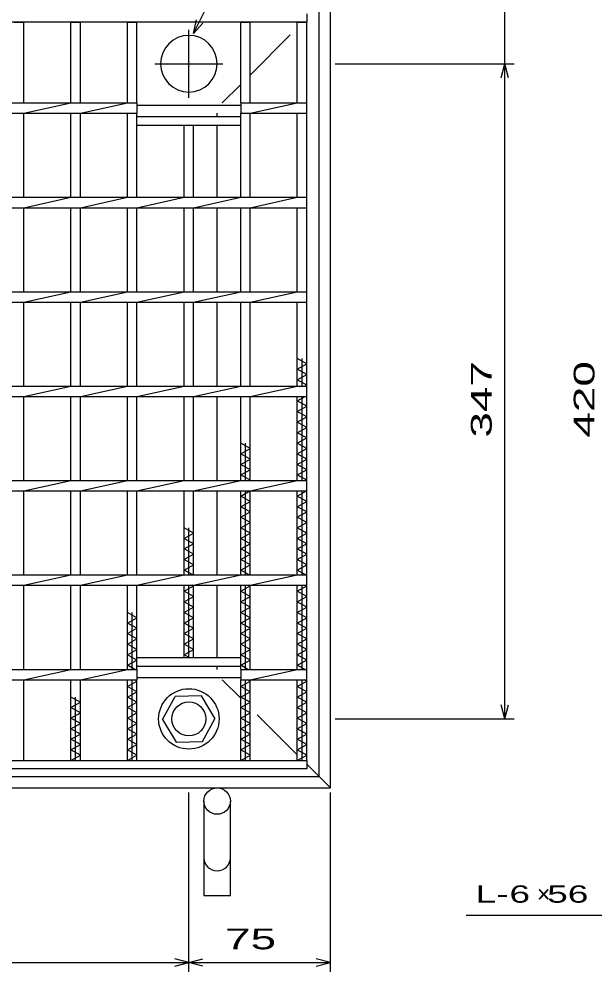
# Model space of a CAD drawing. Units: millimetres, scale not verified. Extents: x -910 to 866, y -641 to 527.
# Drawn here: x -403 to -98, y -240 to 265 of the extents above; entities that cross this region are included whole.
import ezdxf
from ezdxf.enums import TextEntityAlignment as Align

# ---------------------------------------------------------------- set-up
doc = ezdxf.new("R2010")
doc.units = ezdxf.units.MM
doc.header["$LTSCALE"] = 5
doc.linetypes.add('CHAIN', pattern=[18.5, 12, -1.5, 3.5, -1.5])
doc.linetypes.add('DASHED', pattern=[7.5, 6, -1.5])
for name, color, linetype, lineweight in [('16', 3, 'Continuous', 25), ('19', 6, 'Continuous', 25), ('22', 4, 'Continuous', 25)]:
    doc.layers.add(name, color=color, linetype=linetype, lineweight=lineweight)
doc.styles.add('ベクトル', font='')
doc.styles.get('ベクトル').set_extended_font_data('ベクトル')

msp = doc.modelspace()

# ---------------------------------------------------------------- linework, layer by layer
at = {"layer": '16'}
for p, q in [((-250.601, 267.745), (-250.601, 263.245)), ((-250.601, 263.245), (-645.601, 263.245)), ((-405.601, 263.245), (-400.601, 263.245)), ((-400.601, 220.495), (-400.601, 263.245)), ((-375.601, 220.495), (-375.601, 263.245)), ((-375.601, 263.245), (-370.601, 263.245)), ((-370.601, 220.495), (-370.601, 263.245)), ((-345.601, 220.495), (-345.601, 263.245)), ((-345.601, 263.245), (-340.601, 263.245)), ((-340.601, 220.495), (-340.601, 263.245)), ((-285.601, 220.495), (-285.601, 263.245)), ((-285.601, 263.245), (-280.601, 263.245)), ((-280.601, 220.495), (-280.601, 263.245)), ((-255.601, 220.495), (-255.601, 263.245)), ((-255.601, 263.245), (-250.601, 263.245)), ((-250.601, -127.755), (-250.601, 263.245)), ((-555.601, 220.495), (-340.601, 220.495)), ((-400.601, 214.995), (-375.601, 220.495)), ((-370.601, 214.995), (-345.601, 220.495)), ((-340.601, 220.495), (-340.601, 214.995)), ((-340.601, 219.245), (-285.601, 219.245)), ((-285.601, 220.495), (-250.601, 220.495)), ((-285.601, 220.495), (-285.601, 214.995)), ((-280.601, 214.995), (-255.601, 220.495)), ((-250.601, 214.995), (-250.601, 220.495)), ((-555.601, 214.995), (-340.601, 214.995)), ((-400.601, 170.495), (-400.601, 214.995)), ((-375.601, 170.495), (-375.601, 214.995)), ((-370.601, 170.495), (-370.601, 214.995)), ((-345.601, 170.495), (-345.601, 214.995)), ((-340.601, 170.495), (-340.601, 214.995)), ((-340.601, 213.245), (-285.601, 213.245)), ((-340.601, 208.745), (-340.601, 213.245)), ((-285.601, 214.995), (-250.601, 214.995)), ((-285.601, 170.495), (-285.601, 214.995)), ((-285.601, 208.745), (-285.601, 213.245)), ((-280.601, 170.495), (-280.601, 214.995)), ((-255.601, 170.495), (-255.601, 214.995)), ((-340.601, 208.745), (-285.601, 208.745)), ((-315.601, 170.495), (-315.601, 208.745)), ((-315.601, 208.745), (-310.601, 208.745)), ((-310.601, 170.495), (-310.601, 208.745)), ((-645.601, 170.495), (-250.601, 170.495)), ((-400.601, 164.995), (-375.601, 170.495)), ((-370.601, 164.995), (-345.601, 170.495)), ((-340.601, 164.995), (-315.601, 170.495)), ((-310.601, 164.995), (-285.601, 170.495)), ((-280.601, 164.995), (-255.601, 170.495)), ((-250.601, 164.995), (-250.601, 170.495)), ((-645.601, 164.995), (-250.601, 164.995)), ((-400.601, 120.495), (-400.601, 164.995)), ((-375.601, 120.495), (-375.601, 164.995)), ((-370.601, 120.495), (-370.601, 164.995)), ((-345.601, 120.495), (-345.601, 164.995)), ((-340.601, 120.495), (-340.601, 164.995)), ((-315.601, 120.495), (-315.601, 164.995)), ((-310.601, 120.495), (-310.601, 164.995)), ((-285.601, 120.495), (-285.601, 164.995)), ((-280.601, 120.495), (-280.601, 164.995)), ((-255.601, 120.495), (-255.601, 164.995)), ((-645.601, 120.495), (-250.601, 120.495)), ((-400.601, 114.995), (-375.601, 120.495)), ((-370.601, 114.995), (-345.601, 120.495)), ((-340.601, 114.995), (-315.601, 120.495)), ((-310.601, 114.995), (-285.601, 120.495)), ((-280.601, 114.995), (-255.601, 120.495)), ((-250.601, 114.995), (-250.601, 120.495)), ((-645.601, 114.995), (-250.601, 114.995)), ((-400.601, 70.495), (-400.601, 114.995)), ((-375.601, 70.495), (-375.601, 114.995)), ((-370.601, 70.495), (-370.601, 114.995)), ((-345.601, 70.495), (-345.601, 114.995)), ((-340.601, 70.495), (-340.601, 114.995)), ((-315.601, 70.495), (-315.601, 114.995)), ((-310.601, 70.495), (-310.601, 114.995)), ((-285.601, 70.495), (-285.601, 114.995)), ((-280.601, 70.495), (-280.601, 114.995)), ((-255.601, 70.495), (-255.601, 114.995)), ((-250.601, 82.245), (-255.601, 85.045)), ((-255.601, 79.445), (-250.601, 82.245)), ((-253.101, 70.495), (-253.101, 85.045)), ((-250.601, 76.645), (-255.601, 79.445)), ((-255.601, 73.845), (-250.601, 76.645)), ((-250.601, 71.045), (-255.601, 73.845)), ((-251.583, 70.495), (-250.601, 71.045)), ((-645.601, 70.495), (-250.601, 70.495)), ((-400.601, 64.995), (-375.601, 70.495)), ((-370.601, 64.995), (-345.601, 70.495)), ((-340.601, 64.995), (-315.601, 70.495)), ((-310.601, 64.995), (-285.601, 70.495)), ((-280.601, 64.995), (-255.601, 70.495)), ((-250.601, 64.995), (-250.601, 70.495)), ((-645.601, 64.995), (-250.601, 64.995)), ((-400.601, 20.495), (-400.601, 64.995)), ((-375.601, 20.495), (-375.601, 64.995)), ((-370.601, 20.495), (-370.601, 64.995)), ((-345.601, 20.495), (-345.601, 64.995)), ((-340.601, 20.495), (-340.601, 64.995)), ((-315.601, 20.495), (-315.601, 64.995)), ((-310.601, 20.495), (-310.601, 64.995)), ((-285.601, 20.495), (-285.601, 64.995)), ((-280.601, 20.495), (-280.601, 64.995)), ((-255.601, 20.495), (-255.601, 64.995)), ((-255.601, 62.645), (-251.405, 64.995)), ((-250.601, 59.845), (-255.601, 62.645)), ((-253.101, 20.495), (-253.101, 64.995)), ((-255.601, 57.045), (-250.601, 59.845)), ((-250.601, 54.245), (-255.601, 57.045)), ((-255.601, 51.445), (-250.601, 54.245)), ((-250.601, 48.645), (-255.601, 51.445)), ((-255.601, 45.845), (-250.601, 48.645)), ((-250.601, 43.045), (-255.601, 45.845)), ((-255.601, 40.245), (-250.601, 43.045)), ((-280.601, 37.445), (-285.601, 40.245)), ((-285.601, 34.645), (-280.601, 37.445)), ((-283.101, 20.495), (-283.101, 40.245)), ((-250.601, 37.445), (-255.601, 40.245)), ((-255.601, 34.645), (-250.601, 37.445)), ((-280.601, 31.845), (-285.601, 34.645)), ((-285.601, 29.045), (-280.601, 31.845)), ((-250.601, 31.845), (-255.601, 34.645)), ((-255.601, 29.045), (-250.601, 31.845)), ((-280.601, 26.245), (-285.601, 29.045)), ((-285.601, 23.445), (-280.601, 26.245)), ((-250.601, 26.245), (-255.601, 29.045)), ((-255.601, 23.445), (-250.601, 26.245)), ((-645.601, 20.495), (-250.601, 20.495)), ((-400.601, 14.995), (-375.601, 20.495)), ((-370.601, 14.995), (-345.601, 20.495)), ((-340.601, 14.995), (-315.601, 20.495)), ((-310.601, 14.995), (-285.601, 20.495)), ((-280.601, 20.645), (-285.601, 23.445)), ((-280.869, 20.495), (-280.601, 20.645)), ((-280.601, 14.995), (-255.601, 20.495)), ((-250.601, 20.645), (-255.601, 23.445)), ((-250.869, 20.495), (-250.601, 20.645)), ((-250.601, 14.995), (-250.601, 20.495)), ((-645.601, 14.995), (-250.601, 14.995)), ((-400.601, -29.505), (-400.601, 14.995)), ((-375.601, -29.505), (-375.601, 14.995)), ((-370.601, -29.505), (-370.601, 14.995)), ((-345.601, -29.505), (-345.601, 14.995)), ((-340.601, -29.505), (-340.601, 14.995)), ((-315.601, -29.505), (-315.601, 14.995)), ((-310.601, -29.505), (-310.601, 14.995)), ((-285.601, -29.505), (-285.601, 14.995)), ((-285.601, 12.245), (-280.69, 14.995)), ((-280.601, 9.445), (-285.601, 12.245)), ((-283.101, -29.505), (-283.101, 14.995)), ((-280.601, -29.505), (-280.601, 14.995)), ((-255.601, -29.505), (-255.601, 14.995)), ((-255.601, 12.245), (-250.69, 14.995)), ((-250.601, 9.445), (-255.601, 12.245)), ((-253.101, -29.505), (-253.101, 14.995)), ((-285.601, 6.645), (-280.601, 9.445)), ((-280.601, 3.845), (-285.601, 6.645)), ((-255.601, 6.645), (-250.601, 9.445)), ((-250.601, 3.845), (-255.601, 6.645)), ((-285.601, 1.045), (-280.601, 3.845)), ((-280.601, -1.755), (-285.601, 1.045)), ((-255.601, 1.045), (-250.601, 3.845)), ((-250.601, -1.755), (-255.601, 1.045)), ((-310.601, -7.355), (-315.601, -4.555)), ((-313.101, -29.505), (-313.101, -4.555)), ((-285.601, -4.555), (-280.601, -1.755)), ((-280.601, -7.355), (-285.601, -4.555)), ((-255.601, -4.555), (-250.601, -1.755)), ((-250.601, -7.355), (-255.601, -4.555)), ((-315.601, -10.155), (-310.601, -7.355)), ((-285.601, -10.155), (-280.601, -7.355)), ((-255.601, -10.155), (-250.601, -7.355)), ((-310.601, -12.955), (-315.601, -10.155)), ((-315.601, -15.755), (-310.601, -12.955)), ((-280.601, -12.955), (-285.601, -10.155)), ((-285.601, -15.755), (-280.601, -12.955)), ((-250.601, -12.955), (-255.601, -10.155)), ((-255.601, -15.755), (-250.601, -12.955)), ((-310.601, -18.555), (-315.601, -15.755)), ((-315.601, -21.355), (-310.601, -18.555)), ((-280.601, -18.555), (-285.601, -15.755)), ((-285.601, -21.355), (-280.601, -18.555)), ((-250.601, -18.555), (-255.601, -15.755)), ((-255.601, -21.355), (-250.601, -18.555)), ((-310.601, -24.155), (-315.601, -21.355)), ((-315.601, -26.955), (-310.601, -24.155)), ((-280.601, -24.155), (-285.601, -21.355)), ((-285.601, -26.955), (-280.601, -24.155)), ((-250.601, -24.155), (-255.601, -21.355)), ((-255.601, -26.955), (-250.601, -24.155)), ((-645.601, -29.505), (-250.601, -29.505)), ((-400.601, -35.005), (-375.601, -29.505)), ((-370.601, -35.005), (-345.601, -29.505)), ((-340.601, -35.005), (-315.601, -29.505)), ((-311.047, -29.505), (-315.601, -26.955)), ((-310.601, -35.005), (-285.601, -29.505)), ((-281.047, -29.505), (-285.601, -26.955)), ((-280.601, -35.005), (-255.601, -29.505)), ((-250.601, -29.755), (-255.601, -26.955)), ((-250.601, -35.005), (-250.601, -29.505)), ((-645.601, -35.005), (-250.601, -35.005)), ((-400.601, -79.505), (-400.601, -35.005)), ((-375.601, -79.505), (-375.601, -35.005)), ((-370.601, -79.505), (-370.601, -35.005)), ((-345.601, -79.505), (-345.601, -35.005)), ((-340.601, -79.505), (-340.601, -35.005)), ((-315.601, -73.255), (-315.601, -35.005)), ((-313.101, -73.255), (-313.101, -35.005)), ((-310.601, -35.355), (-311.226, -35.005)), ((-310.601, -73.255), (-310.601, -35.005)), ((-285.601, -79.505), (-285.601, -35.005)), ((-283.101, -79.505), (-283.101, -35.005)), ((-280.601, -35.355), (-281.226, -35.005)), ((-280.601, -79.505), (-280.601, -35.005)), ((-255.601, -79.505), (-255.601, -35.005)), ((-253.101, -79.505), (-253.101, -35.005)), ((-250.601, -35.355), (-251.226, -35.005)), ((-315.601, -38.155), (-310.601, -35.355)), ((-310.601, -40.955), (-315.601, -38.155)), ((-285.601, -38.155), (-280.601, -35.355)), ((-280.601, -40.955), (-285.601, -38.155)), ((-255.601, -38.155), (-250.601, -35.355)), ((-250.601, -40.955), (-255.601, -38.155)), ((-315.601, -43.755), (-310.601, -40.955)), ((-310.601, -46.555), (-315.601, -43.755)), ((-285.601, -43.755), (-280.601, -40.955)), ((-280.601, -46.555), (-285.601, -43.755)), ((-255.601, -43.755), (-250.601, -40.955)), ((-250.601, -46.555), (-255.601, -43.755)), ((-340.601, -52.155), (-345.601, -49.355)), ((-343.101, -79.505), (-343.101, -49.355)), ((-315.601, -49.355), (-310.601, -46.555)), ((-310.601, -52.155), (-315.601, -49.355)), ((-285.601, -49.355), (-280.601, -46.555)), ((-280.601, -52.155), (-285.601, -49.355)), ((-255.601, -49.355), (-250.601, -46.555)), ((-250.601, -52.155), (-255.601, -49.355)), ((-345.601, -54.955), (-340.601, -52.155)), ((-340.601, -57.755), (-345.601, -54.955)), ((-315.601, -54.955), (-310.601, -52.155)), ((-310.601, -57.755), (-315.601, -54.955)), ((-285.601, -54.955), (-280.601, -52.155)), ((-280.601, -57.755), (-285.601, -54.955)), ((-255.601, -54.955), (-250.601, -52.155)), ((-250.601, -57.755), (-255.601, -54.955)), ((-345.601, -60.555), (-340.601, -57.755)), ((-340.601, -63.355), (-345.601, -60.555)), ((-315.601, -60.555), (-310.601, -57.755)), ((-310.601, -63.355), (-315.601, -60.555)), ((-285.601, -60.555), (-280.601, -57.755)), ((-280.601, -63.355), (-285.601, -60.555)), ((-255.601, -60.555), (-250.601, -57.755)), ((-250.601, -63.355), (-255.601, -60.555)), ((-345.601, -66.155), (-340.601, -63.355)), ((-315.601, -66.155), (-310.601, -63.355)), ((-285.601, -66.155), (-280.601, -63.355)), ((-255.601, -66.155), (-250.601, -63.355)), ((-340.601, -68.955), (-345.601, -66.155)), ((-345.601, -71.755), (-340.601, -68.955)), ((-310.601, -68.955), (-315.601, -66.155)), ((-315.601, -71.755), (-310.601, -68.955)), ((-280.601, -68.955), (-285.601, -66.155)), ((-285.601, -71.755), (-280.601, -68.955)), ((-250.601, -68.955), (-255.601, -66.155)), ((-255.601, -71.755), (-250.601, -68.955)), ((-340.601, -74.555), (-345.601, -71.755)), ((-345.601, -77.355), (-340.601, -74.555)), ((-340.601, -73.255), (-285.601, -73.255)), ((-340.601, -77.755), (-340.601, -73.255)), ((-312.922, -73.255), (-315.601, -71.755)), ((-315.601, -73.255), (-310.601, -73.255)), ((-280.601, -74.555), (-285.601, -71.755)), ((-285.601, -77.755), (-285.601, -73.255)), ((-285.601, -77.355), (-280.601, -74.555)), ((-250.601, -74.555), (-255.601, -71.755)), ((-255.601, -77.355), (-250.601, -74.555)), ((-555.601, -79.505), (-340.601, -79.505)), ((-400.601, -85.005), (-375.601, -79.505)), ((-370.601, -85.005), (-345.601, -79.505)), ((-341.762, -79.505), (-345.601, -77.355)), ((-340.601, -77.755), (-285.601, -77.755)), ((-340.601, -79.505), (-340.601, -85.005)), ((-281.762, -79.505), (-285.601, -77.355)), ((-285.601, -79.505), (-250.601, -79.505)), ((-285.601, -79.505), (-285.601, -85.005)), ((-280.601, -85.005), (-255.601, -79.505)), ((-250.601, -80.155), (-255.601, -77.355)), ((-250.601, -85.005), (-250.601, -79.505)), ((-555.601, -85.005), (-340.601, -85.005)), ((-400.601, -127.755), (-400.601, -85.005)), ((-375.601, -127.755), (-375.601, -85.005)), ((-370.601, -127.755), (-370.601, -85.005)), ((-345.601, -127.755), (-345.601, -85.005)), ((-345.601, -88.555), (-340.601, -85.755)), ((-343.101, -127.755), (-343.101, -85.005)), ((-340.601, -85.755), (-341.94, -85.005)), ((-340.601, -83.755), (-285.601, -83.755)), ((-340.601, -127.755), (-340.601, -85.005)), ((-285.601, -85.005), (-250.601, -85.005)), ((-285.601, -127.755), (-285.601, -85.005)), ((-285.601, -88.555), (-280.601, -85.755)), ((-283.101, -127.755), (-283.101, -85.005)), ((-280.601, -85.755), (-281.94, -85.005)), ((-280.601, -127.755), (-280.601, -85.005)), ((-255.601, -127.755), (-255.601, -85.005)), ((-255.601, -88.555), (-250.601, -85.755)), ((-253.101, -127.755), (-253.101, -85.005)), ((-250.601, -85.755), (-251.94, -85.005)), ((-340.601, -91.355), (-345.601, -88.555)), ((-280.601, -91.355), (-285.601, -88.555)), ((-250.601, -91.355), (-255.601, -88.555)), ((-370.601, -96.955), (-375.601, -94.155)), ((-373.101, -127.755), (-373.101, -94.155)), ((-345.601, -94.155), (-340.601, -91.355)), ((-340.601, -96.955), (-345.601, -94.155)), ((-327.097, -106.097), (-320.395, -93.805)), ((-306.399, -93.463), (-320.395, -93.805)), ((-299.101, -105.755), (-306.399, -93.463)), ((-285.601, -94.155), (-280.601, -91.355)), ((-280.601, -96.955), (-285.601, -94.155)), ((-255.601, -94.155), (-250.601, -91.355)), ((-250.601, -96.955), (-255.601, -94.155)), ((-375.601, -99.755), (-370.601, -96.955)), ((-370.601, -102.555), (-375.601, -99.755)), ((-345.601, -99.755), (-340.601, -96.955)), ((-340.601, -102.555), (-345.601, -99.755)), ((-285.601, -99.755), (-280.601, -96.955)), ((-280.601, -102.555), (-285.601, -99.755)), ((-255.601, -99.755), (-250.601, -96.955)), ((-250.601, -102.555), (-255.601, -99.755)), ((-375.601, -105.355), (-370.601, -102.555)), ((-370.601, -108.155), (-375.601, -105.355)), ((-345.601, -105.355), (-340.601, -102.555)), ((-340.601, -108.155), (-345.601, -105.355)), ((-305.807, -117.704), (-299.105, -105.413)), ((-285.601, -105.355), (-280.601, -102.555)), ((-280.601, -108.155), (-285.601, -105.355)), ((-255.601, -105.355), (-250.601, -102.555)), ((-250.601, -108.155), (-255.601, -105.355)), ((-375.601, -110.955), (-370.601, -108.155)), ((-370.601, -113.755), (-375.601, -110.955)), ((-345.601, -110.955), (-340.601, -108.155)), ((-340.601, -113.755), (-345.601, -110.955)), ((-327.097, -106.097), (-319.803, -118.046)), ((-285.601, -110.955), (-280.601, -108.155)), ((-280.601, -113.755), (-285.601, -110.955)), ((-255.601, -110.955), (-250.601, -108.155)), ((-250.601, -113.755), (-255.601, -110.955)), ((-375.601, -116.555), (-370.601, -113.755)), ((-345.601, -116.555), (-340.601, -113.755)), ((-285.601, -116.555), (-280.601, -113.755)), ((-255.601, -116.555), (-250.601, -113.755)), ((-370.601, -119.355), (-375.601, -116.555)), ((-375.601, -122.155), (-370.601, -119.355)), ((-340.601, -119.355), (-345.601, -116.555)), ((-345.601, -122.155), (-340.601, -119.355)), ((-319.803, -118.046), (-305.807, -117.704)), ((-280.601, -119.355), (-285.601, -116.555)), ((-285.601, -122.155), (-280.601, -119.355)), ((-250.601, -119.355), (-255.601, -116.555)), ((-255.601, -122.155), (-250.601, -119.355)), ((-370.601, -124.955), (-375.601, -122.155)), ((-375.601, -127.755), (-370.601, -124.955)), ((-340.601, -124.955), (-345.601, -122.155)), ((-345.601, -127.755), (-340.601, -124.955)), ((-280.601, -124.955), (-285.601, -122.155)), ((-285.601, -127.755), (-280.601, -124.955)), ((-250.601, -124.955), (-255.601, -122.155)), ((-255.601, -127.755), (-250.601, -124.955)), ((-645.601, -127.755), (-250.601, -127.755)), ((-405.601, -127.755), (-400.601, -127.755)), ((-375.601, -127.755), (-370.601, -127.755)), ((-345.601, -127.755), (-340.601, -127.755)), ((-285.601, -127.755), (-280.601, -127.755)), ((-255.601, -127.755), (-250.601, -127.755)), ((-250.601, -127.755), (-250.601, -132.255)), ((-250.601, -132.255), (-645.601, -132.255))]:
    msp.add_line(p, q, dxfattribs=at)
at = {"layer": '16', "linetype": 'CHAIN'}
for p, q in [((-313.101, 223.245), (-313.101, 259.245)), ((-331.101, 241.245), (-295.101, 241.245))]:
    msp.add_line(p, q, dxfattribs=at)
at = {"layer": '16'}
for radius in [16, 9]:
    msp.add_circle((-313.101, -105.755), radius, dxfattribs=at)
for start, end in [(90, 270), (270, 90)]:
    msp.add_arc((-313.101, 241.245), 15, start, end, dxfattribs=at)
at = {"layer": '19'}
for p, q in [((-238.101, -142.255), (-238.101, 277.745)), ((-244.101, -136.255), (-244.101, 271.745)), ((-298.101, 170.495), (-298.101, 208.745)), ((-298.101, 120.495), (-298.101, 164.995)), ((-298.101, 70.495), (-298.101, 114.995)), ((-298.101, 20.495), (-298.101, 64.995)), ((-298.101, -29.505), (-298.101, 14.995)), ((-298.101, -73.255), (-298.101, -35.005)), ((-652.101, -136.255), (-244.101, -136.255)), ((-658.101, -142.255), (-238.101, -142.255)), ((-305.101, -149.255), (-305.101, -199.255)), ((-291.101, -199.255), (-291.101, -149.255)), ((-305.101, -199.255), (-291.101, -199.255))]:
    msp.add_line(p, q, dxfattribs=at)
at = {"layer": '19', "linetype": 'DASHED'}
for p, q in [((-280.601, 235.245), (-255.601, 260.245)), ((-295.351, 220.495), (-285.601, 230.245)), ((-298.101, 213.245), (-298.101, 214.995)), ((-298.101, -79.505), (-298.101, -77.755)), ((-285.601, -94.755), (-295.351, -85.005)), ((-255.601, -124.755), (-280.601, -99.755)), ((-238.101, -142.255), (-250.601, -129.755))]:
    msp.add_line(p, q, dxfattribs=at)
at = {"layer": '19'}
msp.add_circle((-298.101, -149.255), 7, dxfattribs=at)
msp.add_arc((-298.101, -179.255), 7, 180, 0, dxfattribs=at)
at = {"layer": '22'}
for p, q in [((-310.601, 257.245), (-270.601, 337.245)), ((-145.601, 241.245), (-145.601, 277.745)), ((-310.601, 257.245), (-309.101, 264.545)), ((-310.601, 257.245), (-305.601, 262.745)), ((-235.601, 241.245), (-140.601, 241.245)), ((-147.601, 233.745), (-145.601, 241.245)), ((-143.601, 233.745), (-145.601, 241.245)), ((-145.601, -105.755), (-145.601, 241.245)), ((-145.601, -105.755), (-147.601, -98.255)), ((-145.601, -105.755), (-143.601, -98.255)), ((-235.601, -105.755), (-140.601, -105.755)), ((-313.101, -239.755), (-313.101, -144.755)), ((-238.101, -239.755), (-238.101, -144.755)), ((-166.101, -209.755), (-66.101, -209.755)), ((-583.101, -234.755), (-313.101, -234.755)), ((-313.101, -234.755), (-320.601, -232.755)), ((-320.601, -236.755), (-313.101, -234.755)), ((-313.101, -234.755), (-305.601, -232.755)), ((-305.601, -236.755), (-313.101, -234.755)), ((-313.101, -234.755), (-238.101, -234.755)), ((-238.101, -234.755), (-245.601, -232.755)), ((-245.601, -236.755), (-238.101, -234.755))]:
    msp.add_line(p, q, dxfattribs=at)

# ---------------------------------------------------------------- texts
at = {"layer": '22', "color": 2, "style": 'ベクトル', "width": 1.65}
for s, p in [(' 347 ', (-158.101, 36.495)), (' 420 ', (-103.601, 36.495))]:
    msp.add_text(s, height=11, rotation=90, dxfattribs=at).set_placement(p, align=Align.MIDDLE_LEFT)
at = {"layer": '22', "color": 2, "style": 'ベクトル'}
for s, height, width, p in [('L-', 9.164, 1.6, (-161.101, -198.505)), (' 6 ', 9.164, 1.6, (-148.601, -198.505)), (' 56 ', 9.164, 1.6, (-128.601, -198.505)), (' 75 ', 11, 1.65, (-300.601, -222.255))]:
    msp.add_text(s, height=height, dxfattribs=dict(at, width=width)).set_placement(p, align=Align.MIDDLE_LEFT)
msp.add_text('×', height=9.164, dxfattribs=at).set_placement((-128.601, -198.505), align=Align.MIDDLE_LEFT)

doc.saveas('drawing.dxf')
